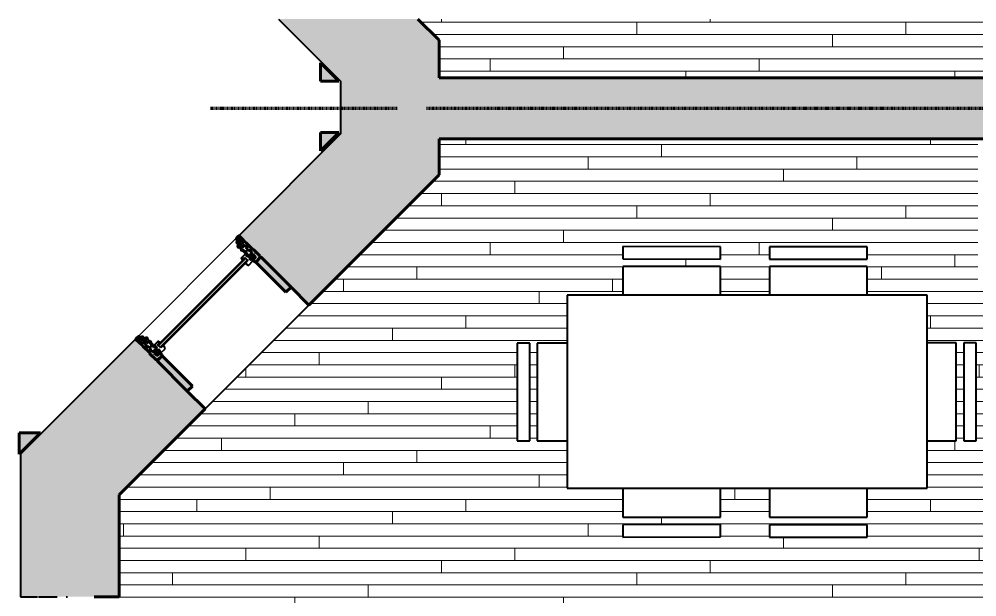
# Model space of a CAD drawing. Header units: inches. Extents: x 247 to 1312, y -3936 to 1080.
# Drawn here: x 246.9 to 403.6, y -3483.1 to -3388.7 of the extents above; entities that cross this region are included whole.
import ezdxf

# ---------------------------------------------------------------- set-up
doc = ezdxf.new("R2010")
doc.units = ezdxf.units.IN
doc.header["$MEASUREMENT"] = 0
doc.linetypes.add('Hidden 1_8_', pattern=[0.1875, 0.125, -0.0625])
for name, color, linetype, lineweight in [('A-DETL', 90, 'Continuous', 9), ('A-DETL-GENF', 92, 'Continuous', 9), ('A-FLOR-PATT', 8, 'Continuous', 40), ('A-GLAZ', 151, 'Continuous', 40), ('A-WALL', 113, 'Continuous', 18), ('A-WALL-PATT', 111, 'Continuous', 18), ('I-FURN', 30, 'Continuous', 40), ('I-WALL', 2, 'Continuous', 40)]:
    doc.layers.add(name, color=color, linetype=linetype, lineweight=lineweight)

# ---------------------------------------------------------------- blocks, each defined once
blk = doc.blocks.new('Proline_Clad_Wood-Double-Hung_Vent_Unit - 24_ x 72_-675761-UNIT 8')
at = {"layer": 'A-GLAZ'}
h = blk.add_hatch(color=135, dxfattribs=at)
h.paths.add_polyline_path([(-11.96, 4.81), (-11.85, 4.81), (-11.92, 4.85)], flags=0)
h.paths.add_polyline_path([(-11.94, 5.04), (-11.9, 5.08), (-11.9, 5.55), (-11.94, 5.59), (-11.94, 5.25)], flags=0)
h.paths.add_polyline_path([(-11.98, 5.63), (-11.91, 5.65), (-11.91, 5.77), (-11.98, 5.75)], flags=0)
h.paths.add_polyline_path([(-12, 5.78), (-11.93, 5.8), (-11.95, 5.96), (-12, 5.91)], flags=0)
h.paths.add_polyline_path([(-11.8, 5.65), (-11.76, 5.65), (-11.76, 5.93), (-11.8, 5.94)], flags=0)
h.paths.add_polyline_path([(-11.39, 5.26), (-11.35, 5.28), (-11.34, 5.46), (-11.39, 5.45)], flags=0)
h.paths.add_polyline_path([(-11.52, 5.58), (-11.42, 5.63), (-11.29, 5.63), (-11.3, 5.67), (-11.42, 5.67)], flags=0)
h.paths.add_polyline_path([(-10.94, 5.01), (-10.9, 5.01), (-10.9, 5.46), (-10.94, 5.45)], flags=0)
h.paths.add_polyline_path([(-11.42, 5.52), (-11.32, 5.48), (-10.97, 5.48), (-10.96, 5.52)], flags=0)
h.paths.add_polyline_path([(-11.74, 5.96), (-11.64, 5.96), (-11.43, 5.9), (-11.3, 5.9), (-11.3, 5.94), (-11.43, 5.94), (-11.64, 6), (-11.74, 6)], flags=0)
h.paths.add_polyline_path([(-11.27, 5.7), (-11.23, 5.69), (-11.23, 5.88), (-11.27, 5.87)], flags=0)
h = blk.add_hatch(color=135, dxfattribs=at)
h.paths.add_polyline_path([(-10.77, 1.7), (-10.79, 1.73), (-10.95, 1.73), (-10.97, 1.62)], flags=0)
h.paths.add_polyline_path([(-11.88, 1), (-10.83, 1), (-10.77, 1.06), (-10.77, 1.7), (-11, 1.6), (-11.35, 1.61), (-11.35, 1.63), (-11.33, 1.77), (-11.36, 1.77), (-11.36, 2.05), (-11.55, 2.05), (-11.55, 2.14), (-11.27, 2.15), (-11.27, 2.38), (-11.36, 2.38), (-11.36, 2.53), (-11.59, 2.98), (-11.55, 3.02), (-11.27, 3.19), (-11.27, 3.55), (-11.59, 3.77), (-11.58, 3.83), (-11.36, 4.21), (-11.36, 4.54), (-11.55, 4.55), (-11.55, 4.64), (-11.36, 4.64), (-11.36, 4.9), (-11.18, 4.91), (-11.18, 5.09), (-11.34, 5.09), (-11.41, 5.21), (-11.45, 5.21), (-11.48, 5.27), (-11.39, 5.27), (-11.39, 5.45), (-11.71, 5.45), (-11.84, 5.07), (-11.71, 4.88), (-11.77, 4.8), (-11.9, 4.79), (-11.94, 4.75), (-11.94, 4.4), (-11.91, 4.37), (-11.94, 4.34), (-11.94, 2.76), (-12, 2.72), (-12, 1.24), (-11.91, 1.15)], flags=0)
h = blk.add_hatch(color=135, dxfattribs=at)
h.paths.add_polyline_path([(-11.12, 1.64), (-11.08, 1.62), (-11.08, 1.7)], flags=0)
h.paths.add_polyline_path([(-11.05, 1.73), (-10.7, 1.77), (-10.53, 1.97), (-10.72, 2.15), (-10.86, 2.15), (-11.05, 2.34), (-10.86, 2.52), (-10.72, 2.52), (-10.54, 2.65), (-10.61, 2.86), (-10.68, 2.94), (-10.7, 3.04), (-10.68, 3.79), (-10.61, 3.87), (-10.54, 4.08), (-10.72, 4.21), (-10.86, 4.21), (-11.05, 4.4), (-10.86, 4.59), (-10.72, 4.59), (-10.53, 4.76), (-10.7, 4.96), (-11.05, 5), (-11.05, 4.95), (-10.7, 4.91), (-10.58, 4.76), (-10.72, 4.63), (-10.87, 4.63), (-11.07, 4.51), (-11.07, 4.28), (-10.87, 4.17), (-10.72, 4.17), (-10.58, 4.07), (-10.64, 3.91), (-10.73, 3.78), (-10.75, 3.69), (-10.72, 2.92), (-10.64, 2.83), (-10.58, 2.67), (-10.72, 2.57), (-10.87, 2.57), (-11.07, 2.45), (-11.07, 2.22), (-10.87, 2.1), (-10.72, 2.1), (-10.58, 1.97), (-10.7, 1.82), (-11.05, 1.78)], flags=0)
h.paths.add_polyline_path([(-11.08, 5.03), (-11.08, 5.17), (-11.12, 5.1)], flags=0)
h = blk.add_hatch(color=135, dxfattribs=at)
h.paths.add_polyline_path([(10.7, 1.77), (11.05, 1.73), (11.05, 1.78), (10.7, 1.82), (10.58, 1.97), (10.72, 2.1), (10.87, 2.1), (11.07, 2.22), (11.07, 2.45), (10.87, 2.57), (10.72, 2.57), (10.58, 2.67), (10.64, 2.83), (10.72, 2.92), (10.75, 3.04), (10.72, 3.81), (10.64, 3.91), (10.58, 4.07), (10.74, 4.17), (10.87, 4.17), (11.07, 4.28), (11.07, 4.51), (10.87, 4.63), (10.72, 4.63), (10.58, 4.76), (10.7, 4.91), (11.05, 4.95), (11.05, 5), (10.7, 4.96), (10.53, 4.76), (10.72, 4.59), (10.86, 4.59), (11.05, 4.4), (10.86, 4.21), (10.71, 4.2), (10.54, 4.08), (10.61, 3.87), (10.68, 3.79), (10.7, 3.69), (10.68, 2.94), (10.61, 2.86), (10.54, 2.65), (10.72, 2.52), (10.86, 2.52), (11.05, 2.34), (10.86, 2.15), (10.72, 2.15), (10.53, 1.97)], flags=0)
h.paths.add_polyline_path([(11.08, 1.62), (11.12, 1.64), (11.08, 1.68)], flags=0)
h.paths.add_polyline_path([(11.08, 5.03), (11.12, 5.1), (11.08, 5.17)], flags=0)
h = blk.add_hatch(color=135, dxfattribs=at)
h.paths.add_polyline_path([(10.77, 1.7), (10.97, 1.62), (10.95, 1.73), (10.79, 1.73)], flags=0)
h.paths.add_polyline_path([(10.83, 1), (11.88, 1), (11.91, 1.15), (12, 1.24), (12, 2.72), (11.94, 2.76), (11.94, 4.34), (11.91, 4.37), (11.94, 4.4), (11.94, 4.75), (11.9, 4.79), (11.77, 4.8), (11.71, 4.88), (11.77, 4.99), (11.84, 5.07), (11.71, 5.45), (11.39, 5.45), (11.39, 5.27), (11.48, 5.27), (11.45, 5.21), (11.41, 5.21), (11.34, 5.09), (11.18, 5.09), (11.18, 4.91), (11.36, 4.9), (11.36, 4.64), (11.55, 4.64), (11.53, 4.55), (11.36, 4.54), (11.36, 4.21), (11.59, 3.77), (11.55, 3.72), (11.27, 3.55), (11.27, 3.19), (11.59, 2.98), (11.58, 2.92), (11.36, 2.53), (11.36, 2.38), (11.27, 2.38), (11.27, 2.15), (11.55, 2.14), (11.55, 2.05), (11.36, 2.05), (11.36, 1.77), (11.33, 1.77), (11.35, 1.61), (11.32, 1.6), (10.98, 1.6), (10.77, 1.7), (10.77, 1.06)], flags=0)
h = blk.add_hatch(color=135, dxfattribs=at)
h.paths.add_polyline_path([(10.9, 5.01), (10.94, 5.01), (10.94, 5.45), (10.9, 5.46)], flags=0)
h.paths.add_polyline_path([(11.52, 5.58), (11.42, 5.67), (11.3, 5.67), (11.29, 5.63), (11.42, 5.63)], flags=0)
h.paths.add_polyline_path([(11.42, 5.52), (11.42, 5.48), (11.52, 5.58)], flags=0)
h.paths.add_polyline_path([(10.97, 5.48), (11.32, 5.48), (11.42, 5.52), (10.96, 5.52)], flags=0)
h.paths.add_polyline_path([(11.35, 5.28), (11.39, 5.26), (11.39, 5.45), (11.34, 5.46)], flags=0)
h.paths.add_polyline_path([(11.85, 4.81), (11.96, 4.81), (11.92, 4.85)], flags=0)
h.paths.add_polyline_path([(11.23, 5.69), (11.27, 5.7), (11.27, 5.87), (11.23, 5.88)], flags=0)
h.paths.add_polyline_path([(11.94, 5.04), (11.94, 5.59), (11.9, 5.55), (11.9, 5.08)], flags=0)
h.paths.add_polyline_path([(11.3, 5.9), (11.43, 5.9), (11.74, 6), (11.64, 6), (11.43, 5.94), (11.3, 5.94)], flags=0)
h.paths.add_polyline_path([(11.76, 5.65), (11.8, 5.65), (11.8, 5.94), (11.76, 5.93)], flags=0)
h.paths.add_polyline_path([(11.91, 5.65), (11.97, 5.63), (11.97, 5.75), (11.91, 5.77)], flags=0)
h.paths.add_polyline_path([(11.93, 5.8), (12, 5.78), (12, 5.91), (11.95, 5.96), (11.93, 5.88)], flags=0)
for points in [[(-12, -6), (-10.83, -6), (-10.83, 1), (-12, 1), (-12, -1.2)], [(10.83, -6), (12, -6), (12, 1), (10.83, 1), (10.83, -5.29)]]:
    blk.add_hatch(color=135, dxfattribs=at).paths.add_polyline_path(points, flags=0)
at = {"layer": 'A-GLAZ', "color": 10, "lineweight": 60}
for p, q in [((-12, 5.91), (-12, 5.78)), ((-12, 5.78), (-11.98, 5.75)), ((-11.98, 5.75), (-11.98, 5.63)), ((-11.96, 4.81), (-11.85, 4.81)), ((-11.94, 5.59), (-11.94, 5.04)), ((-11.9, 4.79), (-11.94, 4.75)), ((-11.94, 4.75), (-11.94, 4.4)), ((-11.9, 5.79), (-11.93, 5.88)), ((-11.93, 5.88), (-11.9, 5.88)), ((-11.91, 5.77), (-11.93, 5.8)), ((-11.93, 5.8), (-11.9, 5.79)), ((-11.84, 4.85), (-11.92, 4.85)), ((-11.91, 5.65), (-11.91, 5.77)), ((-11.9, 5.88), (-11.9, 5.91)), ((-11.9, 5.08), (-11.9, 5.55)), ((-11.77, 4.8), (-11.9, 4.79)), ((-11.83, 5.62), (-11.88, 5.62)), ((-11.87, 5.58), (-11.83, 5.58)), ((-11.87, 5), (-11.86, 4.97)), ((-11.83, 5.01), (-11.85, 5.04)), ((-11.71, 5.45), (-11.84, 5.07)), ((-11.84, 5.07), (-11.83, 5.01)), ((-11.8, 4.87), (-11.84, 4.85)), ((-11.82, 4.82), (-11.78, 4.84)), ((-11.8, 5.94), (-11.8, 5.65)), ((-11.78, 4.93), (-11.78, 4.9)), ((-11.71, 4.88), (-11.77, 4.8)), ((-11.76, 5.65), (-11.76, 5.93)), ((-11.64, 6), (-11.74, 6)), ((-11.74, 5.96), (-11.64, 5.96)), ((-11.74, 4.94), (-11.71, 4.88)), ((-11.74, 4.9), (-11.74, 4.93)), ((-11.39, 5.45), (-11.71, 5.45)), ((-11.43, 5.94), (-11.64, 6)), ((-11.64, 5.96), (-11.43, 5.9)), ((-11.45, 5.21), (-11.48, 5.27)), ((-11.48, 5.27), (-11.39, 5.27)), ((-11.39, 5.26), (-11.45, 5.26)), ((-11.45, 5.26), (-11.42, 5.22)), ((-11.41, 5.21), (-11.45, 5.21)), ((-11.3, 5.94), (-11.43, 5.94)), ((-11.43, 5.9), (-11.3, 5.9)), ((-11.3, 5.67), (-11.42, 5.67)), ((-11.42, 5.63), (-11.29, 5.63)), ((-10.96, 5.52), (-11.42, 5.52)), ((-11.34, 5.09), (-11.41, 5.21)), ((-11.39, 5.45), (-11.39, 5.26)), ((-11.39, 5.27), (-11.39, 5.45)), ((-11.36, 4.9), (-11.18, 4.91)), ((-11.36, 4.64), (-11.36, 4.9)), ((-11.35, 5.28), (-11.34, 5.46)), ((-11.18, 5.09), (-11.34, 5.09)), ((-11.32, 5.48), (-10.97, 5.48)), ((-11.27, 5.87), (-11.27, 5.7)), ((-11.23, 5.69), (-11.23, 5.88)), ((-11.18, 4.91), (-11.18, 5.09)), ((-11.08, 5.17), (-11.12, 5.1)), ((-11.12, 5.1), (-11.12, 5.03)), ((-11.08, 5.03), (-11.08, 5.17)), ((-10.7, 4.96), (-11.05, 5)), ((-11.05, 4.95), (-10.7, 4.91)), ((-10.94, 5.45), (-10.94, 5.01)), ((-10.9, 5.01), (-10.9, 5.46)), ((11.05, 5), (10.7, 4.96)), ((10.7, 4.91), (11.05, 4.95)), ((10.9, 5.46), (10.9, 5.01)), ((10.94, 5.01), (10.94, 5.45)), ((11.42, 5.52), (10.96, 5.52)), ((10.97, 5.48), (11.32, 5.48)), ((11.12, 5.1), (11.08, 5.17)), ((11.08, 5.17), (11.08, 5.03)), ((11.12, 5.03), (11.12, 5.1)), ((11.34, 5.09), (11.18, 5.09)), ((11.18, 5.09), (11.18, 4.91)), ((11.18, 4.91), (11.36, 4.9)), ((11.23, 5.88), (11.23, 5.69)), ((11.27, 5.7), (11.27, 5.87)), ((11.29, 5.63), (11.42, 5.63)), ((11.43, 5.94), (11.3, 5.94)), ((11.3, 5.9), (11.43, 5.9)), ((11.42, 5.67), (11.3, 5.67)), ((11.34, 5.46), (11.35, 5.28)), ((11.41, 5.21), (11.34, 5.09)), ((11.36, 4.9), (11.36, 4.64)), ((11.39, 5.26), (11.39, 5.45)), ((11.71, 5.45), (11.39, 5.45)), ((11.39, 5.45), (11.39, 5.27)), ((11.39, 5.27), (11.48, 5.27)), ((11.45, 5.26), (11.39, 5.26)), ((11.45, 5.21), (11.41, 5.21)), ((11.42, 5.22), (11.45, 5.26)), ((11.64, 6), (11.43, 5.94)), ((11.43, 5.9), (11.64, 5.96)), ((11.48, 5.27), (11.45, 5.21)), ((11.74, 6), (11.64, 6)), ((11.64, 5.96), (11.74, 5.96)), ((11.84, 5.07), (11.71, 5.45)), ((11.71, 4.88), (11.74, 4.94)), ((11.77, 4.8), (11.71, 4.88)), ((11.74, 4.93), (11.74, 4.9)), ((11.76, 5.93), (11.76, 5.65)), ((11.9, 4.79), (11.77, 4.8)), ((11.78, 4.9), (11.78, 4.93)), ((11.78, 4.84), (11.82, 4.82)), ((11.8, 5.65), (11.8, 5.94)), ((11.84, 4.85), (11.8, 4.87)), ((11.88, 5.62), (11.83, 5.62)), ((11.83, 5.58), (11.87, 5.58)), ((11.83, 5.01), (11.84, 5.07)), ((11.85, 5.04), (11.83, 5.01)), ((11.92, 4.85), (11.84, 4.85)), ((11.85, 4.81), (11.96, 4.81)), ((11.86, 4.97), (11.87, 5)), ((11.9, 5.91), (11.9, 5.88)), ((11.9, 5.88), (11.93, 5.88)), ((11.93, 5.88), (11.9, 5.79)), ((11.9, 5.79), (11.93, 5.8)), ((11.9, 5.55), (11.9, 5.08)), ((11.94, 4.75), (11.9, 4.79)), ((11.93, 5.8), (11.91, 5.77)), ((11.91, 5.77), (11.91, 5.65)), ((11.94, 5.04), (11.94, 5.59)), ((11.94, 4.4), (11.94, 4.75)), ((11.97, 5.75), (12, 5.78)), ((11.97, 5.63), (11.97, 5.75)), ((12, 5.78), (12, 5.91)), ((-11.94, 4.4), (-11.91, 4.37)), ((-11.91, 4.37), (-11.94, 4.34)), ((-11.94, 4.34), (-11.94, 2.76)), ((-11.58, 3.83), (-11.36, 4.21)), ((-11.55, 4.55), (-11.55, 4.64)), ((-11.55, 4.64), (-11.36, 4.64)), ((-11.36, 4.54), (-11.55, 4.55)), ((-11.27, 3.55), (-11.55, 3.72)), ((-11.55, 3.02), (-11.27, 3.19)), ((-11.36, 4.21), (-11.36, 4.54)), ((-11.27, 3.19), (-11.27, 3.55)), ((-10.72, 4.63), (-10.87, 4.63)), ((-10.87, 4.17), (-10.72, 4.17)), ((-10.86, 4.59), (-10.72, 4.59)), ((-10.72, 4.21), (-10.86, 4.21)), ((-10.75, 3.69), (-10.75, 3.04)), ((-10.7, 3.04), (-10.7, 3.69)), ((10.7, 3.69), (10.7, 3.04)), ((10.87, 4.63), (10.72, 4.63)), ((10.72, 4.59), (10.86, 4.59)), ((10.86, 4.21), (10.72, 4.21)), ((10.72, 4.17), (10.87, 4.17)), ((10.75, 3.04), (10.75, 3.69)), ((11.55, 3.72), (11.27, 3.55)), ((11.27, 3.55), (11.27, 3.19)), ((11.27, 3.19), (11.55, 3.02)), ((11.36, 4.64), (11.55, 4.64)), ((11.55, 4.55), (11.36, 4.54)), ((11.36, 4.54), (11.36, 4.21)), ((11.36, 4.21), (11.58, 3.83)), ((11.55, 4.64), (11.55, 4.55)), ((11.91, 4.37), (11.94, 4.4)), ((11.94, 4.34), (11.91, 4.37)), ((11.94, 2.76), (11.94, 4.34)), ((-11.94, 2.76), (-12, 2.72)), ((-12, 2.72), (-12, 1.24)), ((-11.36, 2.53), (-11.58, 2.92)), ((-11.55, 2.14), (-11.27, 2.15)), ((-11.55, 2.05), (-11.55, 2.14)), ((-11.36, 2.05), (-11.55, 2.05)), ((-11.36, 2.38), (-11.36, 2.53)), ((-11.27, 2.38), (-11.36, 2.38)), ((-11.36, 1.77), (-11.36, 2.05)), ((-11.33, 1.77), (-11.36, 1.77)), ((-11.35, 1.63), (-11.33, 1.77)), ((-11, 1.6), (-11.32, 1.6)), ((-11.27, 2.15), (-11.27, 2.38)), ((-11.12, 1.7), (-11.12, 1.64)), ((-11.12, 1.64), (-11.08, 1.62)), ((-11.08, 1.62), (-11.08, 1.7)), ((-10.7, 1.82), (-11.05, 1.78)), ((-11.05, 1.73), (-10.7, 1.77)), ((-10.95, 1.73), (-10.97, 1.62)), ((-10.79, 1.73), (-10.95, 1.73)), ((-10.72, 2.57), (-10.87, 2.57)), ((-10.87, 2.1), (-10.72, 2.1)), ((-10.86, 2.52), (-10.72, 2.52)), ((-10.72, 2.15), (-10.86, 2.15)), ((-10.77, 1.06), (-10.77, 1.7)), ((11.05, 1.78), (10.7, 1.82)), ((10.7, 1.77), (11.05, 1.73)), ((10.87, 2.57), (10.72, 2.57)), ((10.72, 2.52), (10.86, 2.52)), ((10.86, 2.15), (10.72, 2.15)), ((10.72, 2.1), (10.87, 2.1)), ((10.77, 1.7), (10.77, 1.06)), ((10.95, 1.73), (10.79, 1.73)), ((10.97, 1.62), (10.95, 1.73)), ((11.32, 1.6), (11, 1.6)), ((11.08, 1.7), (11.08, 1.62)), ((11.08, 1.62), (11.12, 1.64)), ((11.12, 1.64), (11.12, 1.7)), ((11.36, 2.38), (11.27, 2.38)), ((11.27, 2.38), (11.27, 2.15)), ((11.27, 2.15), (11.55, 2.14)), ((11.36, 1.77), (11.33, 1.77)), ((11.33, 1.77), (11.35, 1.63)), ((11.58, 2.92), (11.36, 2.53)), ((11.36, 2.53), (11.36, 2.38)), ((11.55, 2.05), (11.36, 2.05)), ((11.36, 2.05), (11.36, 1.77)), ((11.55, 2.14), (11.55, 2.05)), ((12, 2.72), (11.94, 2.76)), ((12, 1.24), (12, 2.72)), ((-12, 1.24), (-11.91, 1.15)), ((-12, 1), (-12, -6)), ((-10.83, 1), (-12, 1)), ((-11.91, 1.15), (-11.91, 1.02)), ((-11.91, 1.02), (-11.88, 1)), ((-11.88, 1), (-10.83, 1)), ((-10.83, -6), (-10.83, 1)), ((10.83, 1), (10.83, -6)), ((12, 1), (10.83, 1)), ((10.83, 1), (11.88, 1)), ((11.88, 1), (11.91, 1.02)), ((11.91, 1.15), (12, 1.24)), ((11.91, 1.02), (11.91, 1.15)), ((12, -6), (12, 1)), ((-12, -6), (-10.83, -6)), ((10.83, -6), (12, -6))]:
    blk.add_line(p, q, dxfattribs=at)
at = {"layer": 'A-GLAZ', "color": 250}
for p, q in [((-9.67, 3.15), (-10.44, 3.15)), ((10.44, 3.15), (9.67, 3.15)), ((-10.73, 2.48), (-10.73, 2.2)), ((-10.48, 1.85), (-10.67, 1.66)), ((-10.67, 1.66), (-10.67, 1.52)), ((-10.52, 3.06), (-10.54, 2.77)), ((-10.54, 2.08), (-10.51, 2.08)), ((-10.51, 2.77), (-10.5, 3.06)), ((-10.45, 2.8), (-10.49, 2.8)), ((-10.49, 2.8), (-10.49, 2.77)), ((-10.48, 2.05), (-10.48, 1.85)), ((-10.42, 3.12), (-10.47, 3.03)), ((-10.47, 3.03), (-10.47, 2.8)), ((-10.47, 2.8), (-10.42, 2.8)), ((-10.42, 2.73), (-10.47, 2.72)), ((-10.47, 2.72), (-10.47, 2.65)), ((-10.46, 2.77), (-10.45, 2.8)), ((-10.44, 3.12), (-9.67, 3.12)), ((-9.77, 3.12), (-10.42, 3.12)), ((-10.42, 2.8), (-10.42, 2.73)), ((-10.08, 2.8), (-9.7, 2.82)), ((-10.08, 2.08), (-10.08, 2.8)), ((-10.08, 2.71), (10.08, 2.71)), ((10.08, 2.59), (-10.08, 2.59)), ((10.08, 2.2), (-10.08, 2.2)), ((-9.51, 2.08), (-10.08, 2.08)), ((-9.77, 3.02), (-9.77, 3.12)), ((-9.69, 2.94), (-9.77, 3.02)), ((-9.66, 2.88), (-9.67, 2.92)), ((-9.58, 2.87), (-9.66, 2.8)), ((-9.64, 2.78), (-9.56, 2.84)), ((-9.62, 1.51), (-9.51, 2.02)), ((-9.61, 3.08), (-9.54, 2.76)), ((-9.52, 2.77), (-9.58, 3.08)), ((-9.56, 2.84), (-9.58, 2.87)), ((-9.51, 2.08), (9.51, 2.08)), ((-9.51, 2.02), (-9.51, 2.08)), ((10.08, 2.08), (9.51, 2.08)), ((9.51, 2.08), (9.51, 2.02)), ((9.51, 2.02), (9.62, 1.51)), ((9.58, 3.08), (9.52, 2.77)), ((9.54, 2.76), (9.61, 3.08)), ((9.58, 2.87), (9.56, 2.84)), ((9.56, 2.84), (9.64, 2.78)), ((9.66, 2.8), (9.58, 2.87)), ((9.67, 2.92), (9.66, 2.88)), ((9.67, 3.12), (10.44, 3.12)), ((9.77, 3.02), (9.69, 2.94)), ((9.7, 2.82), (10.08, 2.8)), ((10.42, 3.12), (9.77, 3.12)), ((9.77, 3.12), (9.77, 3.02)), ((10.08, 2.8), (10.08, 2.08)), ((10.47, 3.03), (10.42, 3.12)), ((10.42, 2.73), (10.42, 2.8)), ((10.42, 2.8), (10.47, 2.8)), ((10.47, 2.72), (10.42, 2.73)), ((10.49, 2.8), (10.45, 2.8)), ((10.45, 2.8), (10.46, 2.77)), ((10.47, 2.8), (10.47, 3.03)), ((10.47, 2.65), (10.47, 2.72)), ((10.48, 1.85), (10.48, 2.05)), ((10.67, 1.66), (10.48, 1.85)), ((10.49, 2.77), (10.49, 2.8)), ((10.5, 3.06), (10.51, 2.77)), ((10.51, 2.08), (10.54, 2.08)), ((10.54, 2.77), (10.52, 3.06)), ((10.67, 1.52), (10.67, 1.66)), ((10.73, 2.2), (10.73, 2.48)), ((-10.67, 1.52), (-10.63, 1.47)), ((-10.63, 1.47), (-9.67, 1.47)), ((9.67, 1.47), (10.63, 1.47)), ((10.63, 1.47), (10.67, 1.52))]:
    blk.add_line(p, q, dxfattribs=at)
at = {"layer": 'A-GLAZ', "color": 10, "lineweight": 60}
for centre, radius, start, end in [((-11.95, 5.91), 0.05, 0, 180), ((-11.93, 5.63), 0.0471, 180, 250), ((-11.92, 4.99), 0.0557, 115.55, 189.111), ((-11.95, 4.98), 0.0227, 189.111, 353.1504), ((-11.94, 4.83), 0.0287, 33.0847, 237.5317), ((-11.9, 4.98), 0.031, 30, 181.1307), ((-11.88, 5.65), 0.031, 180, 270), ((-11.87, 5.55), 0.031, 90, 180), ((-11.84, 5.11), 0.0698, 205.1454, 259.6398), ((-11.82, 5.02), 0.0653, 233.4114, 274.9955), ((-11.85, 4.88), 0.071, 270, 296.5651), ((-11.83, 5.65), 0.031, 270, 0), ((-11.83, 5.65), 0.071, 270, 0), ((-11.83, 4.92), 0.0855, 6.6756, 93.3019), ((-11.83, 4.92), 0.0887, 14.7882, 92.4842), ((-11.81, 4.93), 0.031, 0, 90), ((-11.74, 5.94), 0.061, 90, 180), ((-11.81, 4.9), 0.0319, 292.4786, 353.5214), ((-11.81, 4.9), 0.0673, 296.5651, 1.906), ((-11.74, 5.93), 0.0265, 90, 180), ((-11.42, 5.58), 0.0945, 90, 270), ((-11.42, 5.58), 0.0545, 90, 270), ((-11.42, 5.45), 0.032, 358.9819, 98.1628), ((-11.41, 5.28), 0.0599, 256.011, 354.4207), ((-11.32, 5.46), 0.0224, 90, 169.0382), ((-11.3, 5.88), 0.061, 0, 90), ((-11.3, 5.87), 0.0242, 360, 90), ((-11.3, 5.7), 0.0298, 270, 0), ((-11.29, 5.69), 0.056, 270, 0), ((-11.04, 5.03), 0.078, 180, 263.5665), ((-11.05, 5.03), 0.031, 180, 263.5665), ((-10.97, 5.45), 0.0271, 360, 90), ((-10.96, 5.46), 0.056, 360, 90), ((-10.92, 5.01), 0.0199, 180, 0), ((-10.72, 4.77), 0.188, 270, 83.5665), ((-10.72, 4.77), 0.143, 270, 83.5665), ((10.72, 4.77), 0.188, 96.4335, 270), ((10.72, 4.77), 0.143, 96.4335, 270), ((10.96, 5.46), 0.056, 90, 180), ((10.92, 5.01), 0.0199, 180, 0), ((10.97, 5.45), 0.0271, 90, 180), ((11.05, 5.03), 0.031, 276.4335, 0), ((11.04, 5.03), 0.078, 276.4335, 360), ((11.3, 5.88), 0.061, 90, 180), ((11.29, 5.69), 0.056, 180, 270), ((11.3, 5.87), 0.0242, 90, 180), ((11.3, 5.7), 0.0298, 180, 270), ((11.32, 5.46), 0.0224, 10.9618, 90), ((11.41, 5.28), 0.0599, 185.5793, 283.989), ((11.42, 5.45), 0.032, 81.8372, 181.0181), ((11.42, 5.58), 0.0945, 270, 90), ((11.42, 5.58), 0.0545, 270, 90), ((11.74, 5.94), 0.061, 360, 90), ((11.74, 5.93), 0.0265, 360, 90), ((11.83, 4.92), 0.0855, 86.6981, 173.3244), ((11.83, 4.92), 0.0887, 87.5158, 165.2118), ((11.81, 4.9), 0.0673, 178.094, 243.4349), ((11.83, 5.65), 0.071, 180, 270), ((11.81, 4.93), 0.031, 90, 180), ((11.81, 4.9), 0.0319, 186.4786, 247.5214), ((11.83, 5.65), 0.031, 180, 270), ((11.82, 5.02), 0.0653, 265.0045, 306.5886), ((11.85, 4.88), 0.071, 243.4349, 270), ((11.84, 5.11), 0.0698, 280.3602, 334.8546), ((11.87, 5.55), 0.031, 0, 90), ((11.9, 4.98), 0.031, 358.8693, 150), ((11.88, 5.65), 0.031, 270, 0), ((11.95, 5.91), 0.05, 0, 180), ((11.94, 4.83), 0.0287, 302.4683, 146.9153), ((11.95, 4.98), 0.0227, 186.8496, 350.889), ((11.93, 5.63), 0.0471, 290, 360), ((11.92, 4.99), 0.0557, 350.889, 64.45), ((-11.51, 3.79), 0.078, 150.0027, 240.0027), ((-10.87, 4.4), 0.232, 90, 270), ((-10.86, 4.4), 0.187, 90, 270), ((-10.48, 3.69), 0.263, 125.5043, 180), ((-10.72, 4.02), 0.188, 305.5043, 90), ((-10.72, 4.02), 0.143, 305.5043, 90), ((-10.48, 3.69), 0.218, 125.5043, 180), ((10.72, 4.02), 0.188, 90, 234.4957), ((10.72, 4.02), 0.143, 90, 234.4957), ((10.48, 3.69), 0.218, 0, 54.4957), ((10.48, 3.69), 0.263, 360, 54.4957), ((10.86, 4.4), 0.187, 270, 90), ((10.87, 4.4), 0.232, 270, 90), ((11.51, 3.79), 0.078, 299.9973, 29.9973), ((-11.51, 2.96), 0.078, 119.9973, 209.9973), ((-11.32, 1.63), 0.0308, 169.6071, 270.3559), ((-11.04, 1.7), 0.078, 96.4335, 180), ((-10.87, 2.34), 0.232, 90, 270), ((-11.05, 1.7), 0.031, 96.4335, 180), ((-10.86, 2.34), 0.187, 90, 270), ((-11, 1.63), 0.031, 270, 350), ((-10.8, 1.7), 0.0336, 3.4669, 74.5331), ((-10.48, 3.04), 0.263, 180, 234.4957), ((-10.72, 2.71), 0.188, 270, 54.4957), ((-10.72, 2.71), 0.143, 270, 54.4957), ((-10.72, 1.96), 0.187, 276.4335, 90), ((-10.72, 1.96), 0.142, 276.4335, 90), ((-10.48, 3.04), 0.218, 180, 234.4957), ((10.72, 2.71), 0.188, 125.5043, 270), ((10.72, 1.96), 0.187, 90, 263.5665), ((10.72, 2.71), 0.143, 125.5043, 270), ((10.72, 1.96), 0.142, 90, 263.5665), ((10.48, 3.04), 0.218, 305.5043, 0), ((10.48, 3.04), 0.263, 305.5043, 360), ((10.8, 1.7), 0.0336, 105.4669, 176.5331), ((10.86, 2.34), 0.187, 270, 90), ((10.87, 2.34), 0.232, 270, 90), ((11, 1.63), 0.031, 190, 270), ((11.04, 1.7), 0.078, 360, 83.5665), ((11.05, 1.7), 0.031, 0, 83.5665), ((11.32, 1.63), 0.0308, 269.6441, 10.3929), ((11.51, 2.96), 0.078, 330.0027, 60.0027), ((-10.83, 1.06), 0.062, 270, 360), ((10.83, 1.06), 0.062, 180, 270)]:
    blk.add_arc(centre, radius, start, end, dxfattribs=at)
at = {"layer": 'A-GLAZ', "color": 250}
for centre, radius, start, end in [((-10.44, 3.06), 0.0885, 90, 179.9343), ((-9.67, 3.06), 0.0835, 12, 90), ((9.67, 3.06), 0.0835, 90, 168), ((10.44, 3.06), 0.0885, 0.0657, 90), ((-10.7, 2.48), 0.0232, 90, 180), ((-10.7, 2.2), 0.0297, 180, 270), ((-10.7, 2.66), 0.158, 270, 338.35), ((-10.73, 1.99), 0.183, 38.9118, 79.0882), ((-10.54, 2.13), 0.0551, 211.6569, 270), ((-10.5, 2.57), 0.0625, 99.2606, 158.35), ((-10.5, 2.77), 0.0405, 177.486, 352.3244), ((-10.5, 2.77), 0.013, 176.8292, 356.8949), ((-10.51, 2.71), 0.0706, 269.8511, 306.5633), ((-10.51, 2.05), 0.031, 0, 90), ((-10.44, 3.06), 0.0652, 90.0749, 181.5911), ((-9.7, 2.86), 0.0458, 266.9924, 25.2607), ((-9.76, 2.87), 0.1, 25.2607, 44.1399), ((-9.67, 3.06), 0.06, 12, 90), ((-9.64, 2.77), 0.0361, 128.685, 321.315), ((-9.62, 2.74), 0.0386, 18.1661, 115.8735), ((-9.56, 2.76), 0.0475, 191.6531, 12), ((-9.56, 2.76), 0.024, 192.1562, 12), ((9.56, 2.76), 0.0475, 168, 348.3469), ((9.56, 2.76), 0.024, 168, 347.8438), ((9.62, 2.74), 0.0386, 64.1265, 161.8339), ((9.67, 3.06), 0.06, 90, 168), ((9.64, 2.77), 0.0361, 218.685, 51.315), ((9.7, 2.86), 0.0458, 154.7393, 273.0076), ((9.76, 2.87), 0.1, 135.8601, 154.7393), ((10.44, 3.06), 0.0652, 358.4089, 89.9251), ((10.5, 2.77), 0.0405, 187.6756, 2.514), ((10.51, 2.71), 0.0706, 233.4367, 270.1489), ((10.51, 2.05), 0.031, 90, 180), ((10.5, 2.77), 0.013, 183.1051, 3.1708), ((10.5, 2.57), 0.0625, 21.65, 80.7394), ((10.54, 2.13), 0.0551, 270, 328.3431), ((10.7, 2.66), 0.158, 201.65, 270), ((10.73, 1.99), 0.183, 100.9118, 141.0882), ((10.7, 2.48), 0.0232, 0, 90), ((10.7, 2.2), 0.0297, 270, 360), ((-9.67, 1.52), 0.047, 270.0001, 348), ((9.67, 1.52), 0.047, 192, 270)]:
    blk.add_arc(centre, radius, start, end, dxfattribs=at)
blk = doc.blocks.new('Walls 10 - Walls 3-751891-UNIT 8')
at = {"layer": 'A-WALL-PATT', "lineweight": 40}
h = blk.add_hatch(color=135, dxfattribs=at)
h.paths.add_polyline_path([(358.69, -3936), (356.59, -3932.87), (356.59, -3936)], flags=0)
h.paths.add_polyline_path([(452.01, -3936), (452.01, -3932.87), (449.9, -3936)], flags=0)
h.paths.add_polyline_path([(319.98, -3879), (316.61, -3874), (316.61, -3879)], flags=0)
h.paths.add_polyline_path([(491.48, -3879), (491.48, -3874), (488.11, -3879)], flags=0)
h.paths.add_polyline_path([(296.25, -3600.03), (299.25, -3600.03), (296.25, -3597.03)], flags=0)
h.paths.add_polyline_path([(246.92, -3551.21), (250.42, -3551.21), (246.92, -3547.71)], flags=0)
h.paths.add_polyline_path([(246.92, -3459.81), (250.42, -3456.31), (246.92, -3456.31), (246.92, -3459.33)], flags=0)
h.paths.add_polyline_path([(296.25, -3410.22), (299.25, -3407.22), (296.25, -3407.22)], flags=0)
h.paths.add_polyline_path([(299.25, -3398.83), (296.25, -3395.83), (296.25, -3398.83)], flags=0)
at = {"layer": 'A-WALL', "color": 10, "lineweight": 60}
for p, q in [((299.25, -3398.83), (296.25, -3395.83)), ((296.25, -3395.83), (296.25, -3398.83)), ((296.25, -3398.83), (299.25, -3398.83)), ((296.25, -3410.22), (299.25, -3407.22)), ((299.25, -3407.22), (296.25, -3407.22)), ((296.25, -3407.22), (296.25, -3410.22)), ((246.92, -3459.81), (250.42, -3456.31)), ((250.42, -3456.31), (246.92, -3456.31)), ((246.92, -3456.31), (246.92, -3459.81))]:
    blk.add_line(p, q, dxfattribs=at)
blk = doc.blocks.new('DINING TABLE7 - DINING TABLE-1606409-UNIT 8')
at = {"layer": 'I-FURN', "color": 250}
for p, q in [((395.49, -3433.81), (336.56, -3433.81)), ((336.56, -3433.81), (336.56, -3465.37)), ((395.49, -3465.37), (395.49, -3433.81)), ((336.56, -3465.37), (395.49, -3465.37))]:
    blk.add_line(p, q, dxfattribs=at)
blk = doc.blocks.new('DINING CHAIR67 - DINING CHAIR-1606428-UNIT 8')
at = {"layer": 'I-FURN', "color": 250}
for p, q in [((448.23, -3441.62), (443.49, -3441.62)), ((448.23, -3457.6), (448.23, -3441.62)), ((451.48, -3441.62), (449.46, -3441.62)), ((449.46, -3441.62), (449.46, -3457.62)), ((451.48, -3457.62), (451.48, -3441.62)), ((443.49, -3457.6), (448.23, -3457.6)), ((449.46, -3457.62), (451.48, -3457.62))]:
    blk.add_line(p, q, dxfattribs=at)
blk = doc.blocks.new('DINING CHAIR73 - DINING CHAIR-1606447-UNIT 8')
at = {"layer": 'I-FURN', "color": 250}
for p, q in [((378.46, -3441.64), (376.43, -3441.64)), ((376.43, -3441.64), (376.43, -3457.63)), ((378.46, -3457.63), (378.46, -3441.64)), ((384.56, -3441.63), (379.68, -3441.63)), ((379.68, -3441.63), (379.68, -3457.62)), ((376.43, -3457.63), (378.46, -3457.63)), ((379.68, -3457.62), (384.56, -3457.62))]:
    blk.add_line(p, q, dxfattribs=at)
blk = doc.blocks.new('DINING CHAIR74 - DINING CHAIR-1606466-UNIT 8')
at = {"layer": 'I-FURN', "color": 250}
for p, q in [((385.73, -3377.89), (369.73, -3377.88)), ((369.73, -3377.88), (369.73, -3379.9)), ((385.72, -3379.92), (385.73, -3377.89)), ((385.71, -3381.14), (369.72, -3381.13)), ((369.72, -3381.13), (369.72, -3385.81)), ((369.73, -3379.9), (385.72, -3379.92)), ((385.7, -3385.81), (385.71, -3381.14))]:
    blk.add_line(p, q, dxfattribs=at)
blk = doc.blocks.new('DINING CHAIR75 - DINING CHAIR-1606485-UNIT 8')
at = {"layer": 'I-FURN', "color": 250}
for p, q in [((369.68, -3417.37), (369.68, -3422.13)), ((385.67, -3422.13), (385.67, -3417.37)), ((369.68, -3422.13), (385.67, -3422.13)), ((385.68, -3423.35), (369.69, -3423.35)), ((369.69, -3423.35), (369.69, -3425.38)), ((385.68, -3425.38), (385.68, -3423.35)), ((369.69, -3425.38), (385.68, -3425.38))]:
    blk.add_line(p, q, dxfattribs=at)
blk = doc.blocks.new('DINING CHAIR76 - DINING CHAIR-1606504-UNIT 8')
at = {"layer": 'I-FURN', "color": 250}
for p, q in [((361.73, -3377.88), (345.73, -3377.86)), ((345.73, -3377.86), (345.73, -3379.89)), ((361.73, -3379.9), (361.73, -3377.88)), ((361.71, -3381.13), (345.72, -3381.11)), ((345.72, -3381.11), (345.72, -3385.81)), ((345.73, -3379.89), (361.73, -3379.9)), ((361.7, -3385.81), (361.71, -3381.13))]:
    blk.add_line(p, q, dxfattribs=at)
blk = doc.blocks.new('DINING CHAIR77 - DINING CHAIR-1606523-UNIT 8')
at = {"layer": 'I-FURN', "color": 250}
for p, q in [((345.67, -3465.37), (345.68, -3470.11)), ((361.67, -3470.09), (361.66, -3465.37)), ((345.68, -3470.11), (361.67, -3470.09)), ((361.68, -3471.32), (345.69, -3471.34)), ((345.69, -3471.34), (345.69, -3473.36)), ((361.69, -3473.34), (361.68, -3471.32)), ((345.69, -3473.36), (361.69, -3473.34))]:
    blk.add_line(p, q, dxfattribs=at)

msp = doc.modelspace()

# ---------------------------------------------------------------- hatches: boundary and pattern name
at = {"layer": 'A-DETL-GENF'}
h = msp.add_hatch(color=55, dxfattribs=at)
h.paths.add_polyline_path([(321.49, -3864.25), (326.49, -3864.25), (326.49, -3860.25), (321.49, -3860.25)], flags=0)
h.paths.add_polyline_path([(488.5, -3864.1), (488.5, -3860.35), (483, -3860.35), (483, -3864.1)], flags=0)
h.paths.add_polyline_path([(309.49, -3598.49), (313.25, -3598.49), (313.25, -3593.3), (309.49, -3593.3)], flags=0)
h.paths.add_polyline_path([(530.77, -3505.17), (533.5, -3505.17), (533.5, -3501.17), (524.25, -3501.17), (524.25, -3505.17), (525, -3505.17), (525, -3503), (528.64, -3505.17), (530.25, -3505.17)], flags=0)
h.paths.add_polyline_path([(313.56, -3413.28), (313.56, -3391.19), (308.84, -3391.19), (308.84, -3413.28)], flags=0)
at = {"layer": 'A-FLOR-PATT', "lineweight": 9}
h = msp.add_hatch(dxfattribs=at)
h.set_pattern_fill('FP_2', color=43, style=0, pattern_type=2)
h.set_pattern_definition([(0, (0, 0.8), (0, 2), []), (90, (0, 0.8), (-8, 8), [2, -28]), (90, (12, 4.8), (-8, 8), [2, -28])])
h.paths.add_polyline_path([(367.61, -3919.87), (440.77, -3919.87), (482.59, -3857.87), (557.62, -3857.87), (557.62, -3853.15), (556.37, -3853.15), (556.37, -3849.65), (560, -3849.65), (560, -3821.65), (556.37, -3821.65), (556.37, -3818.15), (557.62, -3818.15), (557.62, -3813.75), (553.87, -3813.75), (553.87, -3815), (550.37, -3815), (550.37, -3812.37), (550.12, -3812.37), (550.12, -3811.37), (550.37, -3811.37), (550.37, -3807.75), (553.87, -3807.75), (553.87, -3809), (572, -3809), (572, -3751.87), (513.75, -3751.87), (513.75, -3809), (518.87, -3809), (518.87, -3807.75), (522.37, -3807.75), (522.37, -3811.37), (522.62, -3811.37), (522.62, -3812.37), (522.37, -3812.37), (522.37, -3815), (518.87, -3815), (518.87, -3813.75), (509, -3813.75), (509, -3750.74), (507.16, -3750.74), (507.16, -3751.99), (503.66, -3751.99), (503.66, -3749.37), (503.41, -3749.37), (503.41, -3748.37), (503.66, -3748.37), (503.66, -3744.74), (507.16, -3744.74), (507.16, -3745.99), (509, -3745.99), (509, -3720.62), (507.75, -3720.62), (507.75, -3717.12), (511.37, -3717.12), (511.37, -3689.12), (507.75, -3689.12), (507.75, -3685.62), (509, -3685.62), (509, -3681), (523.75, -3681), (523.75, -3626.75), (526.25, -3626.75), (526.25, -3627.47), (526.62, -3627.47), (526.62, -3625.25), (529.62, -3625.25), (529.62, -3625), (530.62, -3625), (530.62, -3625.25), (533.87, -3625.25), (533.87, -3628.75), (532.62, -3628.75), (532.62, -3672.22), (649.25, -3672.22), (649.25, -3671.97), (589.25, -3671.97), (589.25, -3668.05), (536.41, -3668.05), (536.41, -3515), (532.62, -3515), (532.62, -3585.75), (533.87, -3585.75), (533.87, -3589.25), (530.62, -3589.25), (530.62, -3589.5), (529.62, -3589.5), (529.62, -3589.25), (526.62, -3589.25), (526.62, -3587.25), (526.25, -3587.25), (526.25, -3587.75), (523.75, -3587.75), (523.75, -3540.23), (496.97, -3540.23), (496.97, -3538.48), (523.75, -3538.48), (523.72, -3537.98), (523.65, -3538.05), (523.55, -3538.08), (496.97, -3538.08), (496.97, -3536.07), (496.89, -3536.05), (496.85, -3535.99), (496.77, -3535.98), (496.71, -3536.02), (496.7, -3536.07), (496.62, -3536.07), (496.6, -3537.98), (496.56, -3538.02), (496.43, -3538.08), (495.2, -3538.08), (495.03, -3537.98), (495, -3537.88), (495, -3537.05), (493.97, -3537.03), (493.95, -3537.01), (493.88, -3536.98), (493.82, -3536.86), (493.83, -3535.23), (493.93, -3535.14), (493.95, -3535.11), (495, -3535.09), (495, -3510.04), (495.22, -3509.82), (495.37, -3508.34), (495.47, -3508.18), (495.55, -3508.13), (495.74, -3508.08), (496.43, -3508.08), (496.6, -3508.18), (496.62, -3508.28), (496.62, -3510.09), (496.7, -3510.11), (496.75, -3510.17), (496.82, -3510.18), (496.88, -3510.14), (496.9, -3510.09), (496.97, -3510.09), (496.97, -3508.08), (523.55, -3508.08), (523.72, -3508.18), (523.75, -3508.28), (523.72, -3507.68), (496.97, -3507.68), (496.97, -3505.93), (499.75, -3505.93), (499.75, -3432.25), (473.5, -3432.25), (473.5, -3434.62), (472.25, -3435.62), (471.75, -3435.62), (470.31, -3437.06), (446.81, -3437.06), (445.37, -3435.62), (444.87, -3435.62), (443.62, -3434.62), (443.62, -3432.25), (403.75, -3432.25), (403.75, -3408.25), (315.62, -3408.25), (315.62, -3414.13), (263.29, -3466.46), (263.29, -3541.27), (313.77, -3591.75), (339.95, -3591.75), (339.95, -3571.56), (465.95, -3571.56), (465.95, -3591.75), (465.82, -3591.75), (465.82, -3615.63), (461.07, -3615.63), (461.07, -3596.5), (426.07, -3596.5), (426.07, -3680.5), (461.07, -3680.5), (461.07, -3675.63), (465.82, -3675.63), (465.82, -3689.38), (467.07, -3689.38), (467.07, -3692.88), (463.45, -3692.88), (463.45, -3693.13), (462.45, -3693.13), (462.45, -3692.88), (459.82, -3692.88), (459.82, -3689.38), (461.07, -3689.38), (461.07, -3685.25), (421.32, -3685.25), (421.32, -3596.5), (315.62, -3596.5), (315.62, -3710.87), (330, -3710.87), (330, -3733.74), (348.95, -3733.74), (348.95, -3740.49), (330, -3740.49), (330, -3764.99), (461.07, -3764.99), (461.07, -3740.49), (408.95, -3740.49), (408.95, -3733.74), (461.07, -3733.74), (461.07, -3728.38), (459.82, -3728.38), (459.82, -3724.88), (462.45, -3724.88), (462.45, -3724.63), (463.45, -3724.63), (463.45, -3724.88), (467.07, -3724.88), (467.07, -3728.38), (465.82, -3728.38), (465.82, -3745.99), (468.16, -3745.99), (468.16, -3744.74), (471.66, -3744.74), (471.66, -3748.37), (471.91, -3748.37), (471.91, -3749.37), (471.66, -3749.37), (471.66, -3751.99), (468.16, -3751.99), (468.16, -3750.74), (465.82, -3750.74), (465.82, -3769.74), (330, -3769.74), (330, -3787.87), (315.62, -3787.87), (315.62, -3857.87), (325.79, -3857.87), (366.76, -3918.6)], flags=0)
h.paths.add_polyline_path([(560, -3851.15), (560, -3850.4), (557.62, -3850.4), (557.62, -3851.15)], flags=0)
h.paths.add_polyline_path([(416.96, -3849.91), (357.96, -3849.91), (357.96, -3770.91), (417.96, -3770.91), (417.96, -3849.91), (417.82, -3849.91)], flags=0)
h.paths.add_polyline_path([(557.62, -3820.9), (560, -3820.9), (560, -3820.15), (557.62, -3820.15)], flags=0)
h.paths.add_polyline_path([(521.62, -3813.75), (521.62, -3809), (520.87, -3809), (520.87, -3813.75)], flags=0)
h.paths.add_polyline_path([(551.87, -3813.75), (551.87, -3809), (551.12, -3809), (551.12, -3813.75)], flags=0)
h.paths.add_polyline_path([(343.46, -3784.91), (343.46, -3771.91), (356.46, -3771.91), (356.46, -3784.91), (343.46, -3784.91)], flags=0)
h.paths.add_polyline_path([(419.46, -3784.91), (419.46, -3771.91), (432.46, -3771.91), (432.46, -3784.91), (419.46, -3784.91)], flags=0)
h.paths.add_polyline_path([(470.16, -3750.74), (470.91, -3750.74), (470.91, -3745.99), (470.16, -3745.99), (470.16, -3749.37)], flags=0)
h.paths.add_polyline_path([(504.41, -3750.74), (505.16, -3750.74), (505.16, -3745.99), (504.41, -3745.99), (504.41, -3749.37)], flags=0)
h.paths.add_polyline_path([(461.07, -3726.38), (465.82, -3726.38), (465.82, -3725.63), (461.07, -3725.63)], flags=0)
h.paths.add_polyline_path([(509, -3718.62), (511.37, -3718.62), (511.37, -3717.87), (509, -3717.87)], flags=0)
h.paths.add_polyline_path([(463.45, -3692.13), (465.82, -3692.13), (465.82, -3691.38), (461.07, -3691.38), (461.07, -3692.13), (462.45, -3692.13)], flags=0)
h.paths.add_polyline_path([(511.37, -3688.37), (511.37, -3687.62), (509, -3687.62), (509, -3688.37)], flags=0)
h.paths.add_polyline_path([(338.6, -3675.95), (337.6, -3675.95), (337.6, -3596.95), (397.6, -3596.95), (397.6, -3675.95), (348.95, -3675.95)], flags=0)
h.paths.add_polyline_path([(428.83, -3675.75), (428.83, -3646.75), (459.83, -3646.75), (459.83, -3675.75), (445.96, -3675.75)], flags=0)
h.paths.add_polyline_path([(527.87, -3626.75), (532.62, -3626.75), (532.62, -3626), (527.87, -3626)], flags=0)
h.paths.add_polyline_path([(453.57, -3622.2), (429.57, -3622.2), (429.57, -3598.2), (453.57, -3598.2), (453.57, -3615.63)], flags=0)
h.paths.add_polyline_path([(532.62, -3614.75), (519.63, -3607.25), (532.62, -3599.75), (532.62, -3604.94)], flags=0)
h.paths.add_polyline_path([(330.6, -3609.95), (323.09, -3609.95), (323.09, -3596.95), (336.09, -3596.95), (336.09, -3609.95)], flags=0)
h.paths.add_polyline_path([(399.1, -3609.95), (399.1, -3596.95), (412.1, -3596.95), (412.1, -3609.95)], flags=0)
h.paths.add_polyline_path([(529.62, -3588.5), (532.62, -3588.5), (532.62, -3587.75), (527.87, -3587.75), (527.87, -3588.5)], flags=0)
h.paths.add_polyline_path([(391.27, -3551.55), (365.41, -3551.55), (365.41, -3532.85), (401.99, -3532.85), (401.99, -3551.55)], flags=0)
h.paths.add_polyline_path([(320.6, -3551.55), (320.6, -3551.55), (320.61, -3492.1), (406.61, -3492.1), (406.61, -3522.1), (350.6, -3522.1), (350.6, -3551.55), (324.89, -3551.55)], flags=0)
h.paths.add_polyline_path([(533.75, -3506.12), (536.41, -3506.12), (536.41, -3408.25), (533.75, -3408.25), (533.75, -3503)], flags=0)
h.paths.add_polyline_path([(369.69, -3473.38), (369.69, -3471.35), (385.68, -3471.35), (385.67, -3473.38)], flags=0)
h.paths.add_polyline_path([(345.69, -3473.36), (345.69, -3471.34), (361.68, -3471.32), (361.67, -3473.34), (350.6, -3473.36)], flags=0)
h.paths.add_polyline_path([(385.67, -3470.13), (369.68, -3470.13), (369.68, -3465.37), (361.66, -3465.37), (361.67, -3470.09), (345.68, -3470.11), (345.67, -3465.37), (336.56, -3465.37), (336.56, -3457.62), (331.68, -3457.62), (331.68, -3441.63), (336.56, -3441.63), (336.59, -3433.81), (345.67, -3433.81), (345.67, -3429.11), (361.66, -3429.13), (361.68, -3433.81), (369.67, -3433.81), (369.67, -3429.13), (385.66, -3429.14), (385.68, -3433.81), (395.49, -3433.81), (395.49, -3441.62), (400.23, -3441.62), (400.23, -3457.6), (395.49, -3457.6), (395.49, -3465.37), (385.67, -3465.37)], flags=0)
h.paths.add_polyline_path([(328.43, -3457.63), (328.43, -3441.64), (330.46, -3441.64), (330.46, -3457.63)], flags=0)
h.paths.add_polyline_path([(401.46, -3457.62), (401.46, -3441.62), (403.48, -3441.62), (403.48, -3457.62)], flags=0)
h.paths.add_polyline_path([(448.62, -3436.06), (468.5, -3436.06), (469.21, -3435.87), (469.46, -3435.62), (447.66, -3435.62), (447.9, -3435.87)], flags=0)
h.paths.add_polyline_path([(385.67, -3427.92), (369.68, -3427.9), (369.68, -3425.88), (385.68, -3425.89)], flags=0)
h.paths.add_polyline_path([(361.68, -3427.9), (345.68, -3427.89), (345.68, -3425.86), (361.68, -3425.88)], flags=0)
h.paths.add_polyline_path([(523.75, -3398.25), (536.41, -3398.25), (536.41, -3388.68), (312.17, -3388.68), (315.62, -3392.14), (315.62, -3398.25), (500.64, -3398.25)], flags=0)
at = {"layer": 'A-WALL-PATT'}
for points in [[(299.5, -3398.82), (299.5, -3388.68), (289.36, -3388.68)], [(299.5, -3424.42), (310.64, -3413.28), (308.84, -3413.28), (308.84, -3391.19), (306.33, -3388.68), (299.5, -3388.68), (299.5, -3424.01)], [(311.5, -3391.19), (311.5, -3388.68), (306.33, -3388.68), (308.84, -3391.19)], [(315.62, -3398.25), (315.62, -3392.14), (312.17, -3388.68), (311.5, -3388.68), (311.5, -3391.19), (313.56, -3391.19), (313.56, -3398.25)], [(536.41, -3408.25), (536.41, -3398.25), (313.56, -3398.25), (313.56, -3408.25), (533.75, -3408.25)], [(311.5, -3418.26), (315.62, -3414.13), (315.62, -3408.25), (313.56, -3408.25), (313.56, -3413.28), (311.5, -3413.28)]]:
    msp.add_hatch(color=8, dxfattribs=at).paths.add_polyline_path(points, flags=0)
h = msp.add_hatch(color=8, dxfattribs=at)
h.paths.add_polyline_path([(259.17, -3464.75), (274.43, -3449.48), (265.95, -3441), (259.17, -3447.78), (259.17, -3459.33)], flags=0)
h.paths.add_polyline_path([(291.41, -3432.51), (299.5, -3424.42), (299.5, -3407.45), (282.92, -3424.03), (288.74, -3429.84)], flags=0)
h = msp.add_hatch(color=8, dxfattribs=at)
h.paths.add_polyline_path([(259.17, -3470.58), (277.35, -3452.4), (274.43, -3449.48), (259.17, -3464.75)], flags=0)
h.paths.add_polyline_path([(294.32, -3435.43), (311.5, -3418.26), (311.5, -3413.28), (310.64, -3413.28), (291.41, -3432.51), (291.73, -3432.84)], flags=0)
h = msp.add_hatch(color=8, dxfattribs=at)
h.paths.add_polyline_path([(259.17, -3542.98), (259.17, -3523.13), (247.17, -3523.13), (247.17, -3530.98), (254.56, -3538.37)], flags=0)
h.paths.add_polyline_path([(247.17, -3483.13), (259.17, -3483.13), (259.17, -3447.78), (247.17, -3459.78), (247.17, -3477)], flags=0)
h = msp.add_hatch(color=8, dxfattribs=at)
h.paths.add_polyline_path([(263.29, -3547.11), (263.29, -3523.13), (259.17, -3523.13), (259.17, -3542.98)], flags=0)
h.paths.add_polyline_path([(263.29, -3483.13), (263.29, -3466.46), (259.17, -3470.58), (259.17, -3483.13)], flags=0)

# ---------------------------------------------------------------- linework, layer by layer
at = {"layer": 'A-DETL', "linetype": 'Hidden 1_8_', "lineweight": 80}
for p, q in [((278.25, -3403.25), (308.84, -3403.25)), ((313.56, -3403.25), (536.41, -3403.25))]:
    msp.add_line(p, q, dxfattribs=at)
at = {"layer": 'A-DETL', "color": 250, "lineweight": 40}
msp.add_line((345.69, -3470.13), (361.69, -3470.13), dxfattribs=at)
at = {"layer": 'A-WALL', "color": 250, "lineweight": 40}
for p, q in [((289.36, -3388.68), (299.5, -3398.82)), ((299.5, -3398.82), (299.5, -3407.45)), ((299.5, -3407.45), (282.92, -3424.03)), ((282.92, -3424.03), (282.98, -3424.09)), ((283.07, -3424.18), (285.24, -3426.35)), ((286.28, -3427.39), (286.45, -3427.56)), ((265.95, -3441), (247.17, -3459.78)), ((266.01, -3441.06), (265.95, -3441)), ((268.27, -3443.32), (266.1, -3441.15)), ((269.48, -3444.53), (269.31, -3444.36)), ((247.17, -3459.78), (247.17, -3483.13)), ((247.17, -3483.13), (249.95, -3483.13)), ((250.07, -3483.13), (253.14, -3483.13)), ((254.61, -3483.13), (254.86, -3483.13))]:
    msp.add_line(p, q, dxfattribs=at)
at = {"layer": 'A-WALL', "color": 8}
for p, q in [((266.21, -3440.74), (282.66, -3424.28)), ((282.74, -3424.21), (282.92, -3424.03)), ((265.95, -3441), (266.13, -3440.82))]:
    msp.add_line(p, q, dxfattribs=at)
at = {"layer": 'I-WALL', "color": 10, "lineweight": 60}
for p, q in [((315.62, -3392.14), (312.17, -3388.68)), ((315.62, -3398.25), (315.62, -3392.14)), ((536.41, -3398.25), (315.62, -3398.25)), ((315.62, -3408.25), (523.75, -3408.25)), ((315.62, -3414.13), (315.62, -3408.25)), ((294.32, -3435.43), (315.62, -3414.13)), ((291.41, -3432.51), (294.32, -3435.43)), ((277.35, -3452.4), (274.43, -3449.48)), ((263.29, -3466.46), (277.35, -3452.4)), ((263.29, -3483.13), (263.29, -3466.46)), ((259.17, -3483.13), (263.29, -3483.13))]:
    msp.add_line(p, q, dxfattribs=at)
at = {"layer": 'I-WALL', "color": 250}
msp.add_line((294.32, -3435.43), (277.35, -3452.4), dxfattribs=at)

# ---------------------------------------------------------------- block references
at = {"layer": 'A-GLAZ', "color": 250, "rotation": 44.99999999999999}
msp.add_blockref('Proline_Clad_Wood-Double-Hung_Vent_Unit - 24_ x 72_-675761-UNIT 8', (278.68, -3436.76), dxfattribs=at)
at = {"layer": 'A-WALL', "color": 250, "lineweight": 40}
msp.add_blockref('Walls 10 - Walls 3-751891-UNIT 8', (0, 0), dxfattribs=at)
at = {"layer": 'I-FURN', "color": 250}
for name, p in [('DINING CHAIR76 - DINING CHAIR-1606504-UNIT 8', (-0.05, -48)), ('DINING CHAIR74 - DINING CHAIR-1606466-UNIT 8', (-0.05, -48)), ('DINING TABLE7 - DINING TABLE-1606409-UNIT 8', (0, 0)), ('DINING CHAIR73 - DINING CHAIR-1606447-UNIT 8', (-48, 0)), ('DINING CHAIR67 - DINING CHAIR-1606428-UNIT 8', (-48, 0)), ('DINING CHAIR77 - DINING CHAIR-1606523-UNIT 8', (0, 0)), ('DINING CHAIR75 - DINING CHAIR-1606485-UNIT 8', (0, -48))]:
    msp.add_blockref(name, p, dxfattribs=at)

doc.saveas('drawing.dxf')
